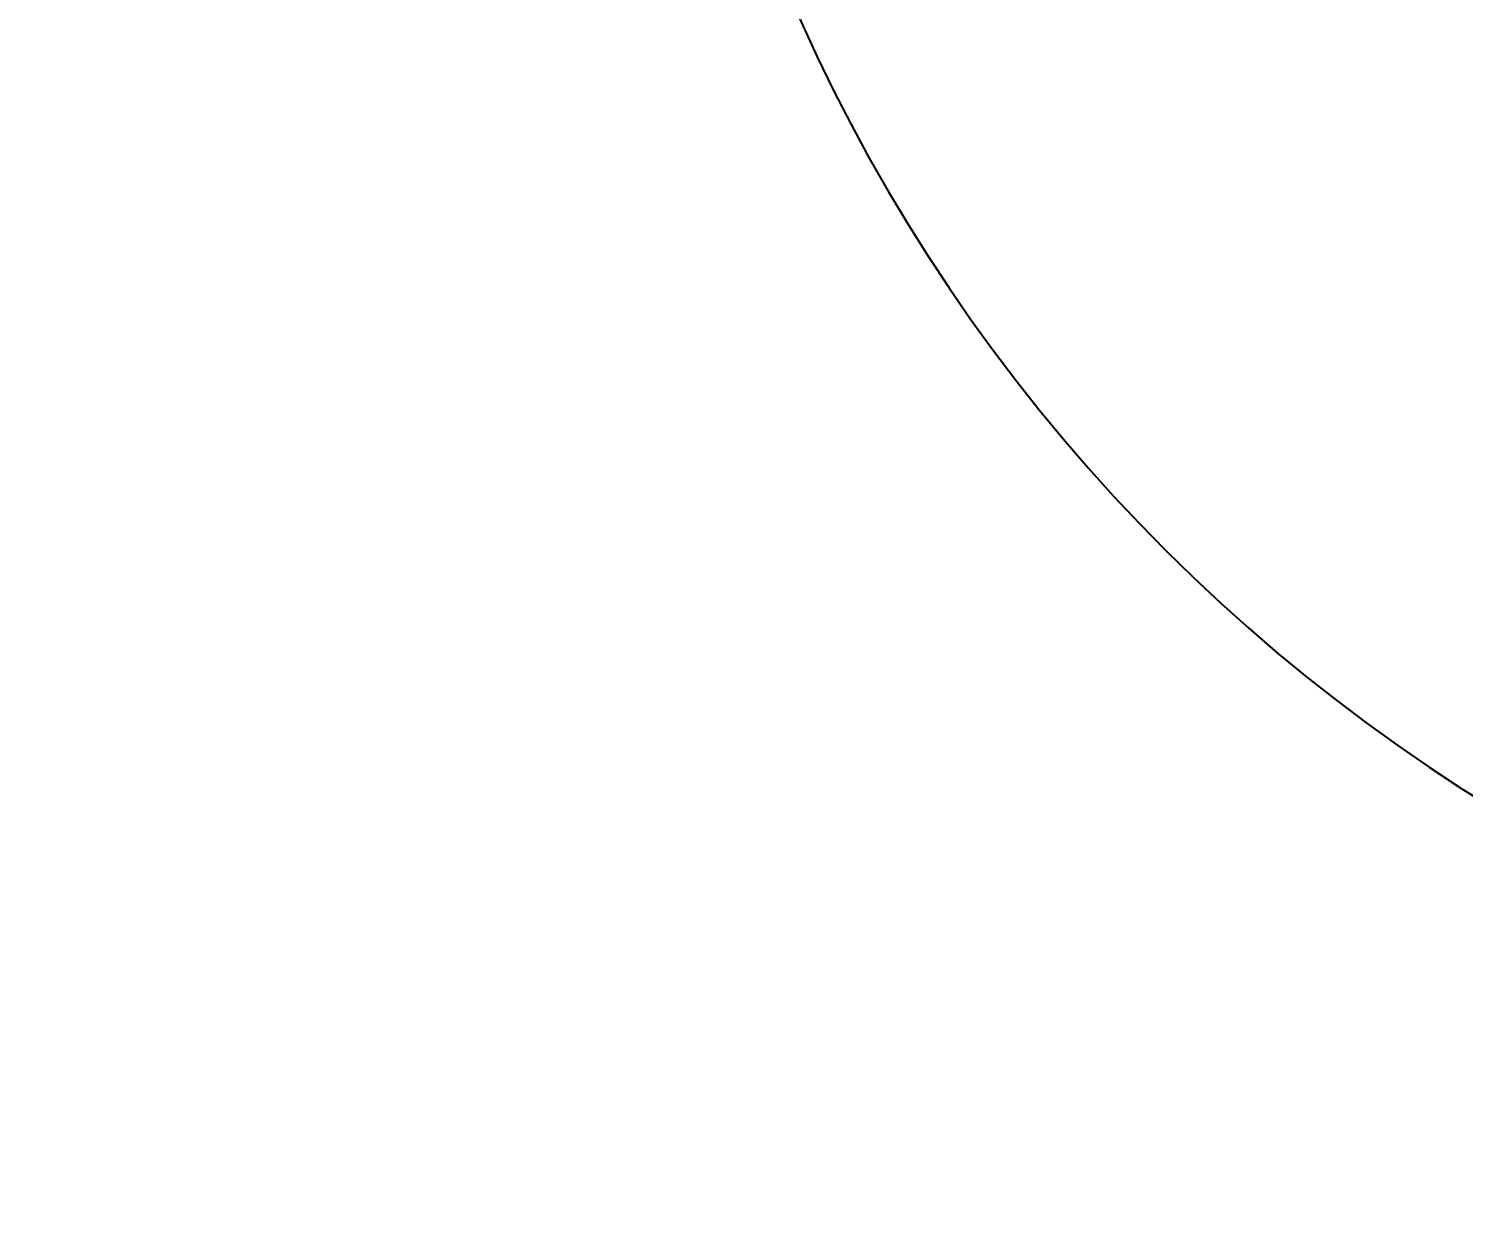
# Model space of a CAD drawing. Header units: millimetres. Extents: x 4086 to 8300, y 123 to 1549.
# Drawn here: x 7636.7 to 7691.4, y 568.2 to 613.3 of the extents above; entities that cross this region are included whole.
import ezdxf

# ---------------------------------------------------------------- set-up
doc = ezdxf.new("R2010")
doc.units = ezdxf.units.MM
doc.layers.add('尺寸标注', color=7, linetype='Continuous')
doc.layers.add('运动范围', color=7, linetype='Continuous')
doc.styles.add('思源黑', font='SourceHanSansCN-Normal.ttf')
doc.dimstyles.new('尺寸标注_1_4比例', dxfattribs={"dimtxt": 7, "dimasz": 6, "dimexe": 2, "dimexo": 1.5, "dimgap": 1, "dimtad": 1, "dimdec": 1, "dimlfac": 4, "dimdsep": 46, "dimtxsty": '思源黑', "dimcen": 0.09, "dimadec": 0, "dimazin": 0, "dimtp": 0.01, "dimtm": 0.01, "dimtfac": 1, "dimtdec": 1, "dimtofl": 0, "dimtmove": 0, "dimatfit": 3, "dimfxl": 1, "dimtolj": 1, "dimarcsym": 0})

# ---------------------------------------------------------------- blocks, each defined once
blk = doc.blocks.new('*D992')
at = {"layer": 'Defpoints', "color": 0}
for p in [(7645.229, 641.211), (7660.171, 641.211), (7727.758, 641.211), (7952.406, 601.599), (7690.663, 584.809)]:
    blk.add_point(p, dxfattribs=at)
at = {"layer": '尺寸标注', "color": 0, "lineweight": -2}
blk.add_line((7661.671, 641.211), (7662.252, 641.211), dxfattribs=at)
blk.add_arc((7727.758, 641.211), 67.507, 185.09413, 344.90587, dxfattribs=at)
at = {"layer": '尺寸标注', "color": 0}
for points in [[(7661.517, 635.261), (7659.519, 635.172), (7660.252, 641.211)], [(7793.912, 623.414), (7791.96, 623.849), (7794.24, 629.488)]]:
    blk.add_solid(points, dxfattribs=at)
at = {"layer": '尺寸标注', "color": 0, "insert": (7727.758, 578.414), "char_height": 7, "attachment_point": 5, "style": '思源黑'}
blk.add_mtext('\\A1;+\\A1;170%%d', dxfattribs=at)

msp = doc.modelspace()

# ---------------------------------------------------------------- linework, layer by layer
at = {"layer": '运动范围'}
msp.add_arc((7727.9003, 641.2169), 227.975, 10, 349.993572, dxfattribs=at)

# ---------------------------------------------------------------- dimensions: what is measured, and where the dimension line sits
at = {"layer": '尺寸标注'}
dim = msp.add_angular_dim_2l(base=(7690.6629, 584.8095), line1=((7645.2287, 641.2105), (7660.1706, 641.2105)), line2=((7952.4065, 601.599), (7727.7585, 641.2105)), text='\\A1;+<>', dimstyle='尺寸标注_1_4比例', dxfattribs=at)
dim.commit()
dim.dimension.update_dxf_attribs({"geometry": '*D992', "text_midpoint": (7727.7585, 573.7038), "dimtype": 162})

doc.saveas('drawing.dxf')
